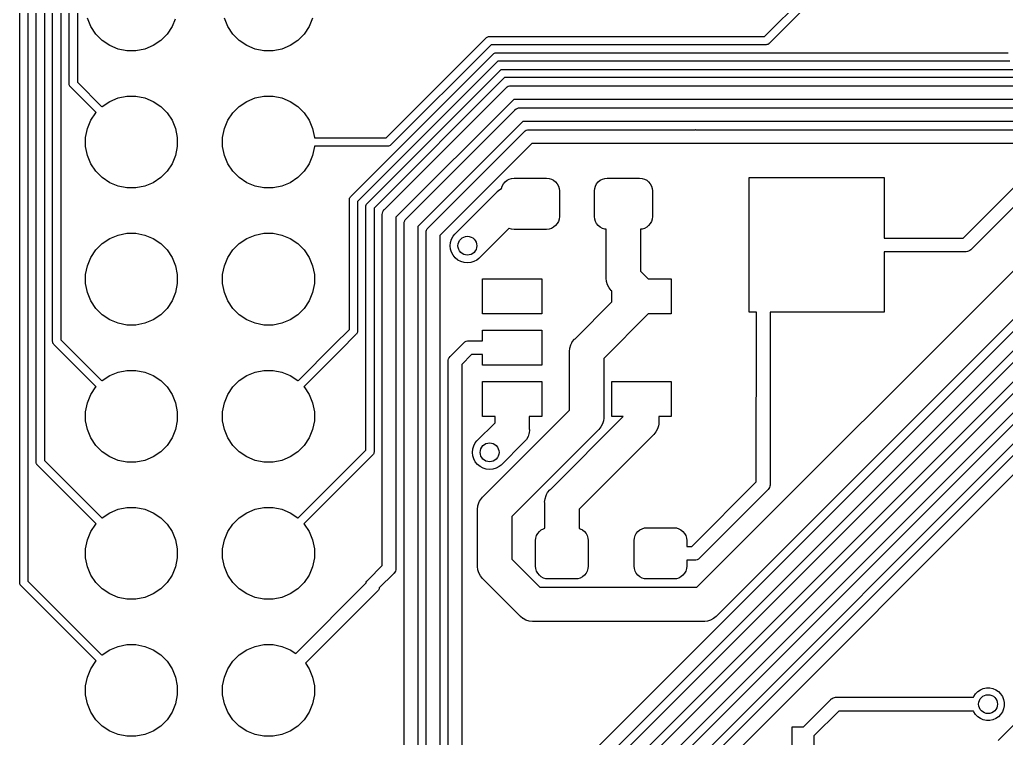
# Model space of a CAD drawing. Extents: x 127.5 to 172.4, y -152.1 to -77.2.
# Drawn here: x 127.47 to 145.75, y -106.3 to -92.98 of the extents above; entities that cross this region are included whole.
import ezdxf

# ---------------------------------------------------------------- set-up
doc = ezdxf.new("R2010")
doc.units = 0
doc.layers.add('BLACK', color=7, linetype='CONTINUOUS')

msp = doc.modelspace()

# ---------------------------------------------------------------- linework, layer by layer
at = {"layer": 'BLACK', "linetype": 'CONTINUOUS'}
for p, q in [((127.471, -103.413), (127.471, -89.2772)), ((127.623, -89.3051), (127.623, -103.385)), ((127.776, -101.178), (127.776, -89.4035)), ((127.928, -89.4313), (127.928, -101.15)), ((128.08, -98.9428), (128.08, -89.5297)), ((128.233, -89.5576), (128.233, -98.915)), ((128.385, -94.1677), (128.385, -89.656)), ((128.538, -89.6838), (128.538, -94.1398)), ((141.271, -93.2942), (143.691, -90.8738)), ((143.795, -90.9853), (141.359, -93.4216)), ((128.787, -93.1126), (128.723, -92.9579)), ((130.35, -92.9767), (130.293, -93.1126)), ((131.327, -93.1126), (131.263, -92.9579)), ((132.897, -92.9579), (132.833, -93.1126)), ((128.88, -93.2518), (128.787, -93.1126)), ((130.293, -93.1126), (130.2, -93.2518)), ((131.42, -93.2518), (131.327, -93.1126)), ((132.833, -93.1126), (132.74, -93.2518)), ((128.998, -93.3702), (128.88, -93.2518)), ((129.137, -93.4633), (128.998, -93.3702)), ((130.082, -93.3702), (129.943, -93.4633)), ((130.2, -93.2518), (130.082, -93.3702)), ((131.538, -93.3702), (131.42, -93.2518)), ((131.677, -93.4633), (131.538, -93.3702)), ((132.622, -93.3702), (132.483, -93.4633)), ((132.74, -93.2518), (132.622, -93.3702)), ((134.261, -95.1738), (136.116, -93.3191)), ((136.116, -93.3191), (136.118, -93.3162)), ((136.118, -93.3162), (136.121, -93.3139)), ((136.121, -93.3139), (136.13, -93.3067)), ((136.121, -93.3139), (136.121, -93.3139)), ((136.13, -93.3067), (136.143, -93.2996)), ((136.143, -93.2996), (136.157, -93.2953)), ((136.157, -93.2953), (136.172, -93.2938)), ((136.172, -93.2938), (136.176, -93.2942)), ((136.176, -93.2942), (141.271, -93.2942)), ((141.359, -93.4216), (141.356, -93.4245)), ((129.292, -93.5273), (129.137, -93.4633)), ((129.456, -93.56), (129.292, -93.5273)), ((129.624, -93.56), (129.456, -93.56)), ((129.788, -93.5273), (129.624, -93.56)), ((129.943, -93.4633), (129.788, -93.5273)), ((131.832, -93.5273), (131.677, -93.4633)), ((131.996, -93.56), (131.832, -93.5273)), ((132.164, -93.56), (131.996, -93.56)), ((132.328, -93.5273), (132.164, -93.56)), ((132.483, -93.4633), (132.328, -93.5273)), ((136.204, -93.4466), (134.349, -95.3012)), ((141.298, -93.4466), (136.204, -93.4466)), ((136.256, -93.6115), (136.269, -93.6045)), ((136.269, -93.6045), (136.283, -93.6001)), ((136.283, -93.6001), (136.295, -93.599)), ((136.295, -93.599), (136.298, -93.5986)), ((136.295, -93.599), (136.295, -93.599)), ((136.298, -93.5986), (136.302, -93.599)), ((136.302, -93.599), (145.79, -93.599)), ((141.302, -93.447), (141.298, -93.4466)), ((141.316, -93.4456), (141.302, -93.447)), ((141.317, -93.4455), (141.316, -93.4456)), ((141.331, -93.4411), (141.317, -93.4455)), ((141.345, -93.434), (141.331, -93.4411)), ((141.353, -93.4269), (141.345, -93.434)), ((141.356, -93.4245), (141.353, -93.4269)), ((133.604, -96.2622), (136.242, -93.624)), ((136.33, -93.7514), (133.731, -96.3503)), ((136.242, -93.624), (136.244, -93.621)), ((136.244, -93.621), (136.256, -93.6115)), ((145.818, -93.7514), (136.33, -93.7514)), ((133.908, -96.3885), (136.368, -93.9288)), ((136.368, -93.9288), (136.37, -93.9259)), ((136.37, -93.9259), (136.373, -93.9235)), ((136.373, -93.9235), (136.382, -93.9163)), ((136.373, -93.9235), (136.373, -93.9235)), ((136.382, -93.9163), (136.395, -93.9093)), ((136.395, -93.9093), (136.41, -93.9049)), ((136.41, -93.9049), (136.425, -93.9034)), ((136.425, -93.9034), (136.428, -93.9038)), ((136.428, -93.9038), (145.922, -93.9038)), ((128.538, -94.1398), (128.993, -94.5951)), ((136.456, -94.0562), (134.036, -96.4766)), ((145.95, -94.0562), (136.456, -94.0562)), ((128.385, -94.1714), (128.385, -94.1677)), ((128.386, -94.185), (128.385, -94.1714)), ((128.386, -94.1863), (128.386, -94.185)), ((128.387, -94.1897), (128.386, -94.1863)), ((128.391, -94.2007), (128.387, -94.1897)), ((128.397, -94.2121), (128.391, -94.2007)), ((128.398, -94.2139), (128.397, -94.2121)), ((128.407, -94.2255), (128.398, -94.2139)), ((128.41, -94.2279), (128.407, -94.2255)), ((128.885, -94.7028), (128.41, -94.2279)), ((134.23, -96.4981), (136.478, -94.2502)), ((136.478, -94.2502), (136.482, -94.2454)), ((136.482, -94.2454), (136.501, -94.2295)), ((136.501, -94.2295), (136.523, -94.2177)), ((136.523, -94.2177), (136.547, -94.2104)), ((136.547, -94.2104), (136.566, -94.2086)), ((136.566, -94.2086), (136.572, -94.208)), ((136.572, -94.208), (136.578, -94.2086)), ((136.578, -94.2086), (139.592, -94.2086)), ((139.592, -94.2086), (139.598, -94.208)), ((139.598, -94.208), (139.605, -94.2086)), ((139.605, -94.2086), (139.935, -94.2086)), ((139.935, -94.2086), (139.935, -94.2086)), ((139.935, -94.2086), (146.049, -94.2086)), ((128.998, -94.5898), (129.137, -94.4967)), ((129.137, -94.4967), (129.292, -94.4327)), ((129.292, -94.4327), (129.456, -94.4)), ((129.456, -94.4), (129.624, -94.4)), ((129.624, -94.4), (129.788, -94.4327)), ((129.788, -94.4327), (129.943, -94.4967)), ((129.943, -94.4967), (130.082, -94.5898)), ((131.538, -94.5898), (131.677, -94.4967)), ((131.677, -94.4967), (131.832, -94.4327)), ((131.832, -94.4327), (131.996, -94.4)), ((131.996, -94.4), (132.164, -94.4)), ((132.164, -94.4), (132.328, -94.4327)), ((132.328, -94.4327), (132.483, -94.4967)), ((132.483, -94.4967), (132.622, -94.5898)), ((136.624, -94.4626), (134.442, -96.6449)), ((139.573, -94.4626), (136.624, -94.4626)), ((139.597, -94.4649), (139.573, -94.4626)), ((139.62, -94.4626), (139.597, -94.4649)), ((139.935, -94.4626), (139.62, -94.4626)), ((146.095, -94.4626), (139.935, -94.4626)), ((128.88, -94.7082), (128.885, -94.7028)), ((128.993, -94.5951), (128.998, -94.5898)), ((130.082, -94.5898), (130.2, -94.7082)), ((131.42, -94.7082), (131.538, -94.5898)), ((132.622, -94.5898), (132.74, -94.7082)), ((134.636, -96.6664), (136.644, -94.6583)), ((136.644, -94.6583), (136.648, -94.6535)), ((136.648, -94.6535), (136.668, -94.6376)), ((136.668, -94.6376), (136.671, -94.6359)), ((136.671, -94.6359), (136.69, -94.6258)), ((136.69, -94.6258), (136.714, -94.6186)), ((136.714, -94.6186), (136.738, -94.6161)), ((136.738, -94.6161), (136.745, -94.6167)), ((136.745, -94.6167), (139.651, -94.6167)), ((139.651, -94.6167), (139.668, -94.615)), ((139.668, -94.615), (139.675, -94.6144)), ((139.668, -94.615), (139.668, -94.615)), ((139.675, -94.6144), (139.681, -94.615)), ((139.681, -94.615), (139.821, -94.615)), ((139.821, -94.615), (139.827, -94.6144)), ((139.827, -94.6144), (139.833, -94.615)), ((139.833, -94.615), (146.217, -94.615)), ((144.954, -97.028), (147.423, -94.5581)), ((128.723, -95.0021), (128.787, -94.8474)), ((128.787, -94.8474), (128.88, -94.7082)), ((130.2, -94.7082), (130.293, -94.8474)), ((130.293, -94.8474), (130.357, -95.0021)), ((131.263, -95.0021), (131.327, -94.8474)), ((131.327, -94.8474), (131.42, -94.7082)), ((132.74, -94.7082), (132.833, -94.8474)), ((132.833, -94.8474), (132.897, -95.0021)), ((136.791, -94.8707), (134.849, -96.8132)), ((139.667, -94.8707), (136.791, -94.8707)), ((139.673, -94.8713), (139.667, -94.8707)), ((139.696, -94.869), (139.673, -94.8713)), ((139.802, -94.869), (139.696, -94.869)), ((139.825, -94.8713), (139.802, -94.869)), ((139.849, -94.869), (139.825, -94.8713)), ((146.263, -94.869), (139.849, -94.869)), ((147.57, -94.7704), (145.1, -97.2404)), ((128.69, -95.1663), (128.723, -95.0021)), ((130.357, -95.0021), (130.39, -95.1663)), ((131.23, -95.1663), (131.263, -95.0021)), ((132.897, -95.0021), (132.93, -95.1663)), ((135.043, -96.8348), (136.813, -95.0647)), ((136.813, -95.0647), (136.817, -95.0599)), ((136.817, -95.0599), (136.836, -95.044)), ((136.836, -95.044), (136.858, -95.0322)), ((136.858, -95.0322), (136.882, -95.025)), ((136.882, -95.025), (136.901, -95.0231)), ((136.901, -95.0231), (136.907, -95.0225)), ((136.907, -95.0225), (136.913, -95.0231)), ((136.913, -95.0231), (139.972, -95.0231)), ((139.972, -95.0231), (139.989, -95.0214)), ((139.989, -95.0214), (139.995, -95.0208)), ((139.989, -95.0214), (139.989, -95.0214)), ((139.995, -95.0208), (140.002, -95.0214)), ((140.002, -95.0214), (146.385, -95.0214)), ((140.021, -103.497), (148.491, -95.0269)), ((128.69, -95.3337), (128.69, -95.1663)), ((130.39, -95.1663), (130.39, -95.3337)), ((131.23, -95.3337), (131.23, -95.1663)), ((132.93, -95.1663), (132.93, -95.1738)), ((132.93, -95.1738), (134.261, -95.1738)), ((128.723, -95.4979), (128.69, -95.3337)), ((130.39, -95.3337), (130.357, -95.4979)), ((131.263, -95.4979), (131.23, -95.3337)), ((132.93, -95.3337), (132.897, -95.4979)), ((134.289, -95.3262), (132.93, -95.3262)), ((132.93, -95.3262), (132.93, -95.3337)), ((134.292, -95.3266), (134.289, -95.3262)), ((134.296, -95.3262), (134.292, -95.3266)), ((134.307, -95.3251), (134.296, -95.3262)), ((134.296, -95.3262), (134.296, -95.3262)), ((134.322, -95.3207), (134.307, -95.3251)), ((134.335, -95.3137), (134.322, -95.3207)), ((134.347, -95.3041), (134.335, -95.3137)), ((134.349, -95.3012), (134.347, -95.3041)), ((136.959, -95.2771), (135.255, -96.9816)), ((139.987, -95.2771), (136.959, -95.2771)), ((139.994, -95.2777), (139.987, -95.2771)), ((140, -95.2771), (139.994, -95.2777)), ((140.017, -95.2754), (140, -95.2771)), ((146.432, -95.2754), (140.017, -95.2754)), ((128.787, -95.6526), (128.723, -95.4979)), ((130.357, -95.4979), (130.293, -95.6526)), ((131.327, -95.6526), (131.263, -95.4979)), ((132.897, -95.4979), (132.833, -95.6526)), ((148.858, -95.5579), (140.388, -104.028)), ((128.88, -95.7918), (128.787, -95.6526)), ((128.998, -95.9102), (128.88, -95.7918)), ((130.2, -95.7918), (130.082, -95.9102)), ((130.293, -95.6526), (130.2, -95.7918)), ((131.42, -95.7918), (131.327, -95.6526)), ((131.538, -95.9102), (131.42, -95.7918)), ((132.396, -112.241), (148.88, -95.7564)), ((132.74, -95.7918), (132.622, -95.9102)), ((132.833, -95.6526), (132.74, -95.7918)), ((129.137, -96.0033), (128.998, -95.9102)), ((130.082, -95.9102), (129.943, -96.0033)), ((131.677, -96.0033), (131.538, -95.9102)), ((132.622, -95.9102), (132.483, -96.0033)), ((149.027, -95.9688), (132.624, -112.372)), ((136.465, -95.9876), (136.501, -95.958)), ((136.501, -95.958), (136.542, -95.9361)), ((136.542, -95.9361), (136.586, -95.9226)), ((136.586, -95.9226), (136.632, -95.918)), ((136.632, -95.918), (137.232, -95.918)), ((137.232, -95.918), (137.279, -95.9226)), ((137.279, -95.9226), (137.323, -95.9361)), ((137.323, -95.9361), (137.364, -95.958)), ((137.364, -95.958), (137.4, -95.9876)), ((138.19, -95.9876), (138.226, -95.958)), ((138.226, -95.958), (138.267, -95.9361)), ((138.267, -95.9361), (138.311, -95.9226)), ((138.311, -95.9226), (138.357, -95.918)), ((138.357, -95.918), (138.957, -95.918)), ((138.957, -95.918), (139.004, -95.9226)), ((139.004, -95.9226), (139.048, -95.9361)), ((139.048, -95.9361), (139.089, -95.958)), ((139.089, -95.958), (139.125, -95.9876)), ((140.99, -98.405), (140.99, -95.905)), ((140.99, -95.905), (143.49, -95.905)), ((143.49, -95.905), (143.49, -97.028)), ((129.292, -96.0673), (129.137, -96.0033)), ((129.456, -96.1), (129.292, -96.0673)), ((129.624, -96.1), (129.456, -96.1)), ((129.788, -96.0673), (129.624, -96.1)), ((129.943, -96.0033), (129.788, -96.0673)), ((131.832, -96.0673), (131.677, -96.0033)), ((131.996, -96.1), (131.832, -96.0673)), ((132.164, -96.1), (131.996, -96.1)), ((132.328, -96.0673), (132.164, -96.1)), ((132.483, -96.0033), (132.328, -96.0673)), ((133.265, -111.947), (149.049, -96.1628)), ((136.318, -96.1674), (136.367, -96.1277)), ((136.367, -96.1277), (136.399, -96.1103)), ((136.399, -96.1103), (136.4, -96.1092)), ((136.4, -96.1092), (136.413, -96.0646)), ((136.413, -96.0646), (136.435, -96.0236)), ((136.435, -96.0236), (136.465, -95.9876)), ((137.4, -95.9876), (137.43, -96.0236)), ((137.43, -96.0236), (137.452, -96.0646)), ((137.452, -96.0646), (137.465, -96.1092)), ((137.465, -96.1092), (137.47, -96.1555)), ((137.47, -96.1555), (137.47, -96.6305)), ((138.12, -96.1555), (138.125, -96.1092)), ((138.12, -96.6305), (138.12, -96.1555)), ((138.125, -96.1092), (138.138, -96.0646)), ((138.138, -96.0646), (138.16, -96.0236)), ((138.16, -96.0236), (138.19, -95.9876)), ((139.125, -95.9876), (139.155, -96.0236)), ((139.155, -96.0236), (139.177, -96.0646)), ((139.177, -96.0646), (139.19, -96.1092)), ((139.19, -96.1092), (139.195, -96.1555)), ((139.195, -96.1555), (139.195, -96.6305)), ((133.578, -96.3187), (133.579, -96.315)), ((133.579, -96.3225), (133.578, -96.3187)), ((133.579, -96.315), (133.58, -96.3038)), ((133.579, -98.7237), (133.579, -96.3225)), ((133.58, -96.3038), (133.584, -96.2894)), ((133.584, -96.2894), (133.591, -96.2762)), ((133.591, -96.2762), (133.601, -96.2646)), ((133.601, -96.2646), (133.604, -96.2622)), ((135.531, -96.9574), (136.309, -96.1795)), ((136.309, -96.1795), (136.318, -96.1674)), ((149.195, -96.3752), (133.477, -112.094)), ((133.731, -96.3503), (133.731, -98.7515)), ((133.883, -96.4413), (133.884, -96.4301)), ((133.883, -96.445), (133.883, -96.4413)), ((133.883, -96.4487), (133.883, -96.445)), ((133.883, -100.959), (133.883, -96.4487)), ((133.884, -96.4301), (133.889, -96.4157)), ((133.889, -96.4157), (133.896, -96.4025)), ((133.896, -96.4025), (133.905, -96.3909)), ((133.905, -96.3909), (133.908, -96.3885)), ((134.036, -96.4766), (134.036, -100.987)), ((134.197, -96.5435), (134.209, -96.5214)), ((134.209, -96.5214), (134.214, -96.5151)), ((134.214, -96.5151), (134.225, -96.5021)), ((134.225, -96.5021), (134.23, -96.4981)), ((133.671, -112.115), (149.217, -96.5692)), ((134.188, -96.5923), (134.19, -96.5674)), ((134.188, -96.5985), (134.188, -96.5923)), ((134.188, -103.097), (134.188, -96.5985)), ((134.19, -96.5674), (134.197, -96.5435)), ((134.442, -96.6449), (134.442, -103.143)), ((134.596, -96.7357), (134.604, -96.7118)), ((134.604, -96.7118), (134.608, -96.7036)), ((134.608, -96.7036), (134.615, -96.6897)), ((134.615, -96.6897), (134.631, -96.6704)), ((134.631, -96.6704), (134.636, -96.6664)), ((137.465, -96.6768), (137.452, -96.7214)), ((137.47, -96.6305), (137.465, -96.6768)), ((138.125, -96.6768), (138.12, -96.6305)), ((138.138, -96.7214), (138.125, -96.6768)), ((139.19, -96.6768), (139.177, -96.7214)), ((139.195, -96.6305), (139.19, -96.6768)), ((149.364, -96.7816), (133.883, -112.262)), ((134.594, -96.7606), (134.596, -96.7357)), ((134.595, -96.7669), (134.594, -96.7606)), ((134.595, -107.221), (134.595, -96.7669)), ((134.849, -96.8132), (134.849, -107.267)), ((135.003, -96.9041), (135.01, -96.8801)), ((135.01, -96.8801), (135.022, -96.8581)), ((135.022, -96.8581), (135.028, -96.8509)), ((135.028, -96.8509), (135.038, -96.8387)), ((135.038, -96.8387), (135.043, -96.8348)), ((136.538, -96.848), (135.98, -97.4064)), ((136.542, -96.8499), (136.538, -96.848)), ((136.586, -96.8634), (136.542, -96.8499)), ((136.632, -96.868), (136.586, -96.8634)), ((137.232, -96.868), (136.632, -96.868)), ((137.279, -96.8634), (137.232, -96.868)), ((137.323, -96.8499), (137.279, -96.8634)), ((137.364, -96.828), (137.323, -96.8499)), ((137.4, -96.7984), (137.364, -96.828)), ((137.43, -96.7624), (137.4, -96.7984)), ((137.452, -96.7214), (137.43, -96.7624)), ((138.16, -96.7624), (138.138, -96.7214)), ((138.19, -96.7984), (138.16, -96.7624)), ((138.226, -96.828), (138.19, -96.7984)), ((138.267, -96.8499), (138.226, -96.828)), ((138.311, -96.8634), (138.267, -96.8499)), ((138.34, -96.8663), (138.311, -96.8634)), ((138.34, -97.7569), (138.34, -96.8663)), ((139.004, -96.8634), (138.975, -96.8663)), ((138.975, -96.8663), (138.975, -97.641)), ((139.048, -96.8499), (139.004, -96.8634)), ((139.089, -96.828), (139.048, -96.8499)), ((139.125, -96.7984), (139.089, -96.828)), ((139.155, -96.7624), (139.125, -96.7984)), ((139.177, -96.7214), (139.155, -96.7624)), ((128.998, -97.1298), (129.137, -97.0367)), ((129.137, -97.0367), (129.292, -96.9727)), ((129.292, -96.9727), (129.456, -96.94)), ((129.456, -96.94), (129.624, -96.94)), ((129.624, -96.94), (129.788, -96.9727)), ((129.788, -96.9727), (129.943, -97.0367)), ((129.943, -97.0367), (130.082, -97.1298)), ((131.538, -97.1298), (131.677, -97.0367)), ((131.677, -97.0367), (131.832, -96.9727)), ((131.832, -96.9727), (131.996, -96.94)), ((131.996, -96.94), (132.164, -96.94)), ((132.164, -96.94), (132.328, -96.9727)), ((132.328, -96.9727), (132.483, -97.0367)), ((132.483, -97.0367), (132.622, -97.1298)), ((134.077, -112.283), (149.385, -96.9756)), ((135, -96.929), (135.003, -96.9041)), ((135.001, -96.9352), (135, -96.929)), ((135.001, -107.389), (135.001, -96.9352)), ((135.255, -96.9816), (135.255, -107.436)), ((135.453, -97.1086), (135.471, -97.0488)), ((135.471, -97.0488), (135.501, -96.9936)), ((135.501, -96.9936), (135.531, -96.9574)), ((143.49, -97.028), (144.954, -97.028)), ((128.787, -97.3874), (128.88, -97.2482)), ((128.88, -97.2482), (128.998, -97.1298)), ((130.082, -97.1298), (130.2, -97.2482)), ((130.2, -97.2482), (130.293, -97.3874)), ((131.327, -97.3874), (131.42, -97.2482)), ((131.42, -97.2482), (131.538, -97.1298)), ((132.622, -97.1298), (132.74, -97.2482)), ((132.74, -97.2482), (132.833, -97.3874)), ((149.532, -97.188), (134.29, -112.43)), ((135.447, -97.1709), (135.453, -97.1086)), ((135.453, -97.2331), (135.447, -97.1709)), ((135.471, -97.293), (135.453, -97.2331)), ((145.077, -97.2611), (145.055, -97.2729)), ((145.096, -97.2452), (145.077, -97.2611)), ((145.1, -97.2404), (145.096, -97.2452)), ((128.723, -97.5421), (128.787, -97.3874)), ((130.293, -97.3874), (130.357, -97.5421)), ((131.263, -97.5421), (131.327, -97.3874)), ((132.833, -97.3874), (132.897, -97.5421)), ((134.484, -112.452), (149.554, -97.382)), ((135.501, -97.3481), (135.471, -97.293)), ((135.541, -97.3965), (135.501, -97.3481)), ((135.589, -97.4361), (135.541, -97.3965)), ((135.644, -97.4656), (135.589, -97.4361)), ((135.943, -97.4361), (135.888, -97.4656)), ((135.98, -97.4064), (135.943, -97.4361)), ((145, -97.282), (143.49, -97.282)), ((143.49, -97.282), (143.49, -98.405)), ((145.006, -97.2826), (145, -97.282)), ((145.012, -97.282), (145.006, -97.2826)), ((145.031, -97.2802), (145.012, -97.282)), ((145.055, -97.2729), (145.031, -97.2802)), ((128.69, -97.7063), (128.723, -97.5421)), ((130.357, -97.5421), (130.39, -97.7063)), ((131.23, -97.7063), (131.263, -97.5421)), ((132.897, -97.5421), (132.93, -97.7063)), ((149.7, -97.5944), (134.696, -112.599)), ((135.704, -97.4838), (135.644, -97.4656)), ((135.766, -97.4899), (135.704, -97.4838)), ((135.828, -97.4838), (135.766, -97.4899)), ((135.888, -97.4656), (135.828, -97.4838)), ((128.69, -97.8737), (128.69, -97.7063)), ((130.39, -97.7063), (130.39, -97.8737)), ((131.23, -97.8737), (131.23, -97.7063)), ((132.93, -97.7063), (132.93, -97.8737)), ((136.045, -98.435), (136.045, -97.785)), ((136.045, -97.785), (137.145, -97.785)), ((137.145, -97.785), (137.145, -98.435)), ((138.338, -97.7725), (138.34, -97.7569)), ((138.345, -97.8347), (138.338, -97.7725)), ((138.975, -97.641), (139.119, -97.785)), ((139.119, -97.785), (139.545, -97.785)), ((139.545, -97.785), (139.545, -98.435)), ((128.723, -98.0379), (128.69, -97.8737)), ((130.39, -97.8737), (130.357, -98.0379)), ((131.263, -98.0379), (131.23, -97.8737)), ((132.93, -97.8737), (132.897, -98.0379)), ((138.363, -97.8946), (138.345, -97.8347)), ((138.392, -97.9497), (138.363, -97.8946)), ((138.363, -97.8946), (138.363, -97.8946)), ((138.432, -97.9981), (138.392, -97.9497)), ((128.787, -98.1926), (128.723, -98.0379)), ((130.357, -98.0379), (130.293, -98.1926)), ((131.327, -98.1926), (131.263, -98.0379)), ((132.897, -98.0379), (132.833, -98.1926)), ((138.444, -98.008), (138.432, -97.9981)), ((138.445, -98.009), (138.444, -98.008)), ((138.445, -98.211), (138.445, -98.009)), ((128.88, -98.3318), (128.787, -98.1926)), ((128.998, -98.4502), (128.88, -98.3318)), ((130.2, -98.3318), (130.082, -98.4502)), ((130.293, -98.1926), (130.2, -98.3318)), ((131.42, -98.3318), (131.327, -98.1926)), ((131.538, -98.4502), (131.42, -98.3318)), ((132.74, -98.3318), (132.622, -98.4502)), ((132.833, -98.1926), (132.74, -98.3318)), ((137.762, -98.8944), (138.445, -98.211)), ((129.137, -98.5433), (128.998, -98.4502)), ((130.082, -98.4502), (129.943, -98.5433)), ((131.677, -98.5433), (131.538, -98.4502)), ((132.622, -98.4502), (132.483, -98.5433)), ((137.145, -98.435), (136.045, -98.435)), ((139.119, -98.435), (138.293, -99.2614)), ((139.545, -98.435), (139.119, -98.435)), ((141.121, -98.405), (140.99, -98.405)), ((141.12, -101.547), (141.121, -98.405)), ((143.49, -98.405), (141.374, -98.405)), ((141.374, -98.405), (141.374, -101.594)), ((129.292, -98.6073), (129.137, -98.5433)), ((129.456, -98.64), (129.292, -98.6073)), ((129.624, -98.64), (129.456, -98.64)), ((129.788, -98.6073), (129.624, -98.64)), ((129.943, -98.5433), (129.788, -98.6073)), ((131.832, -98.6073), (131.677, -98.5433)), ((131.996, -98.64), (131.832, -98.6073)), ((132.164, -98.64), (131.996, -98.64)), ((132.328, -98.6073), (132.164, -98.64)), ((132.483, -98.5433), (132.328, -98.6073)), ((133.299, -99.0035), (133.579, -98.7237)), ((133.706, -98.8118), (133.407, -99.1112)), ((133.709, -98.8094), (133.706, -98.8118)), ((133.718, -98.7978), (133.709, -98.8094)), ((133.726, -98.7845), (133.718, -98.7978)), ((133.73, -98.7702), (133.726, -98.7845)), ((133.731, -98.759), (133.73, -98.7702)), ((133.731, -98.7515), (133.731, -98.7552)), ((133.731, -98.7552), (133.731, -98.759)), ((136.045, -98.933), (136.045, -98.735)), ((136.045, -98.735), (137.145, -98.735)), ((137.145, -98.735), (137.145, -99.385)), ((137.71, -98.9527), (137.75, -98.9043)), ((137.75, -98.9043), (137.762, -98.8944)), ((128.08, -98.9466), (128.08, -98.9428)), ((128.081, -98.9602), (128.08, -98.9466)), ((128.081, -98.9615), (128.081, -98.9602)), ((128.084, -98.9698), (128.081, -98.9615)), ((128.086, -98.9759), (128.084, -98.9698)), ((128.093, -98.9891), (128.086, -98.9759)), ((128.102, -99.0007), (128.093, -98.9891)), ((128.093, -98.9891), (128.093, -98.9891)), ((128.105, -99.0031), (128.102, -99.0007)), ((128.885, -99.7828), (128.105, -99.0031)), ((128.233, -98.915), (128.993, -99.6751)), ((132.627, -99.6751), (133.299, -99.0035)), ((133.299, -99.0035), (133.299, -99.0035)), ((135.449, -99.2224), (135.697, -98.9746)), ((135.697, -98.9746), (135.701, -98.9698)), ((135.701, -98.9698), (135.72, -98.9539)), ((135.72, -98.9539), (135.742, -98.9421)), ((135.742, -98.9421), (135.766, -98.9348)), ((135.766, -98.9348), (135.791, -98.9324)), ((135.791, -98.9324), (135.797, -98.933)), ((135.797, -98.933), (136.045, -98.933)), ((137.656, -99.1299), (137.662, -99.0677)), ((137.662, -99.0677), (137.68, -99.0078)), ((137.68, -99.0078), (137.701, -98.9698)), ((137.701, -98.9698), (137.71, -98.9527)), ((133.407, -99.1112), (132.735, -99.7828)), ((133.407, -99.1112), (133.407, -99.1112)), ((135.409, -99.2917), (135.417, -99.2678)), ((135.417, -99.2678), (135.425, -99.252)), ((135.425, -99.252), (135.428, -99.2457)), ((135.428, -99.2457), (135.444, -99.2264)), ((135.444, -99.2264), (135.449, -99.2224)), ((135.844, -99.187), (135.661, -99.3692)), ((136.045, -99.187), (135.844, -99.187)), ((136.045, -99.385), (136.045, -99.187)), ((137.658, -99.1455), (137.656, -99.1299)), ((137.658, -100.219), (137.658, -99.1455)), ((138.293, -99.2614), (138.293, -100.335)), ((135.407, -99.3166), (135.409, -99.2917)), ((135.407, -99.3228), (135.407, -99.3166)), ((135.407, -108.654), (135.407, -99.3228)), ((135.661, -99.3692), (135.661, -108.701)), ((137.145, -99.385), (136.045, -99.385)), ((128.998, -99.6698), (129.137, -99.5767)), ((129.137, -99.5767), (129.292, -99.5127)), ((129.292, -99.5127), (129.456, -99.48)), ((129.456, -99.48), (129.624, -99.48)), ((129.624, -99.48), (129.788, -99.5127)), ((129.788, -99.5127), (129.943, -99.5767)), ((129.943, -99.5767), (130.082, -99.6698)), ((131.538, -99.6698), (131.677, -99.5767)), ((131.677, -99.5767), (131.832, -99.5127)), ((131.832, -99.5127), (131.996, -99.48)), ((131.996, -99.48), (132.164, -99.48)), ((132.164, -99.48), (132.328, -99.5127)), ((132.328, -99.5127), (132.483, -99.5767)), ((132.483, -99.5767), (132.622, -99.6698)), ((128.787, -99.9274), (128.88, -99.7882)), ((128.88, -99.7882), (128.885, -99.7828)), ((128.993, -99.6751), (128.998, -99.6698)), ((130.082, -99.6698), (130.2, -99.7882)), ((130.2, -99.7882), (130.293, -99.9274)), ((131.327, -99.9274), (131.42, -99.7882)), ((131.42, -99.7882), (131.538, -99.6698)), ((132.622, -99.6698), (132.627, -99.6751)), ((132.735, -99.7828), (132.74, -99.7882)), ((132.74, -99.7882), (132.833, -99.9274)), ((136.045, -100.335), (136.045, -99.685)), ((136.045, -99.685), (137.145, -99.685)), ((137.145, -99.685), (137.145, -100.335)), ((138.445, -100.335), (138.445, -99.685)), ((138.445, -99.685), (139.545, -99.685)), ((139.545, -99.685), (139.545, -100.335)), ((128.723, -100.082), (128.787, -99.9274)), ((130.293, -99.9274), (130.357, -100.082)), ((131.263, -100.082), (131.327, -99.9274)), ((132.833, -99.9274), (132.897, -100.082)), ((128.69, -100.246), (128.723, -100.082)), ((130.357, -100.082), (130.39, -100.246)), ((131.23, -100.246), (131.263, -100.082)), ((132.897, -100.082), (132.93, -100.246)), ((128.69, -100.414), (128.69, -100.246)), ((130.39, -100.246), (130.39, -100.414)), ((131.23, -100.414), (131.23, -100.246)), ((132.93, -100.246), (132.93, -100.414)), ((136.278, -100.335), (136.045, -100.335)), ((136.058, -101.819), (137.658, -100.219)), ((136.278, -100.45), (136.278, -100.335)), ((137.145, -100.335), (136.912, -100.335)), ((136.912, -100.335), (136.912, -100.566)), ((137.304, -101.686), (138.655, -100.335)), ((138.293, -100.366), (138.288, -100.413)), ((138.293, -100.335), (138.294, -100.351)), ((138.294, -100.351), (138.293, -100.366)), ((138.293, -100.366), (138.293, -100.366)), ((138.655, -100.335), (138.445, -100.335)), ((139.545, -100.335), (139.312, -100.335)), ((139.312, -100.335), (139.312, -100.429)), ((128.723, -100.578), (128.69, -100.414)), ((130.39, -100.414), (130.357, -100.578)), ((131.263, -100.578), (131.23, -100.414)), ((132.93, -100.414), (132.897, -100.578)), ((135.942, -100.785), (136.278, -100.45)), ((138.24, -100.528), (138.201, -100.576)), ((138.27, -100.473), (138.24, -100.528)), ((138.288, -100.413), (138.27, -100.473)), ((139.308, -100.507), (139.29, -100.566)), ((139.311, -100.478), (139.308, -100.507)), ((139.314, -100.444), (139.311, -100.478)), ((139.312, -100.429), (139.314, -100.444)), ((128.787, -100.733), (128.723, -100.578)), ((128.88, -100.872), (128.787, -100.733)), ((130.293, -100.733), (130.2, -100.872)), ((130.357, -100.578), (130.293, -100.733)), ((131.327, -100.733), (131.263, -100.578)), ((131.42, -100.872), (131.327, -100.733)), ((132.833, -100.733), (132.74, -100.872)), ((132.897, -100.578), (132.833, -100.733)), ((138.189, -100.586), (136.588, -102.186)), ((136.89, -100.703), (136.86, -100.759)), ((136.904, -100.658), (136.89, -100.703)), ((136.908, -100.644), (136.904, -100.658)), ((136.914, -100.581), (136.908, -100.644)), ((136.912, -100.566), (136.914, -100.581)), ((139.208, -100.68), (137.835, -102.053)), ((138.201, -100.576), (138.189, -100.586)), ((139.221, -100.67), (139.208, -100.68)), ((139.26, -100.622), (139.221, -100.67)), ((139.29, -100.566), (139.26, -100.622)), ((128.998, -100.99), (128.88, -100.872)), ((130.2, -100.872), (130.082, -100.99)), ((131.538, -100.99), (131.42, -100.872)), ((132.74, -100.872), (132.622, -100.99)), ((135.865, -100.936), (135.883, -100.877)), ((135.883, -100.877), (135.912, -100.821)), ((135.912, -100.821), (135.942, -100.785)), ((136.808, -100.817), (136.391, -101.234)), ((136.821, -100.807), (136.808, -100.817)), ((136.86, -100.759), (136.821, -100.807)), ((129.137, -101.083), (128.998, -100.99)), ((129.292, -101.147), (129.137, -101.083)), ((129.943, -101.083), (129.788, -101.147)), ((130.082, -100.99), (129.943, -101.083)), ((131.677, -101.083), (131.538, -100.99)), ((131.832, -101.147), (131.677, -101.083)), ((132.483, -101.083), (132.328, -101.147)), ((132.622, -100.99), (132.483, -101.083)), ((133.604, -101.239), (133.883, -100.959)), ((134.011, -101.047), (133.711, -101.346)), ((134.014, -101.045), (134.011, -101.047)), ((134.023, -101.033), (134.014, -101.045)), ((134.03, -101.02), (134.023, -101.033)), ((134.035, -101.005), (134.03, -101.02)), ((134.036, -100.994), (134.035, -101.005)), ((134.036, -100.987), (134.036, -100.99)), ((134.036, -100.99), (134.036, -100.994)), ((135.859, -100.999), (135.865, -100.936)), ((135.865, -101.061), (135.859, -100.999)), ((135.883, -101.121), (135.865, -101.061)), ((127.775, -101.182), (127.776, -101.178)), ((127.777, -101.197), (127.775, -101.182)), ((127.781, -101.211), (127.777, -101.197)), ((127.786, -101.221), (127.781, -101.211)), ((127.788, -101.224), (127.786, -101.221)), ((127.798, -101.236), (127.788, -101.224)), ((127.801, -101.238), (127.798, -101.236)), ((128.885, -102.323), (127.801, -101.238)), ((127.928, -101.15), (128.993, -102.215)), ((129.456, -101.18), (129.292, -101.147)), ((129.624, -101.18), (129.456, -101.18)), ((129.788, -101.147), (129.624, -101.18)), ((131.996, -101.18), (131.832, -101.147)), ((132.164, -101.18), (131.996, -101.18)), ((132.328, -101.147), (132.164, -101.18)), ((132.627, -102.215), (133.604, -101.239)), ((133.604, -101.239), (133.604, -101.239)), ((135.912, -101.176), (135.883, -101.121)), ((135.952, -101.224), (135.912, -101.176)), ((136, -101.264), (135.952, -101.224)), ((136.056, -101.293), (136, -101.264)), ((136.355, -101.264), (136.3, -101.293)), ((136.391, -101.234), (136.355, -101.264)), ((133.711, -101.346), (132.735, -102.323)), ((133.711, -101.346), (133.711, -101.346)), ((136.115, -101.312), (136.056, -101.293)), ((136.178, -101.318), (136.115, -101.312)), ((136.24, -101.312), (136.178, -101.318)), ((136.3, -101.293), (136.24, -101.312)), ((139.925, -102.743), (141.12, -101.547)), ((141.365, -101.649), (141.354, -101.671)), ((141.373, -101.625), (141.365, -101.649)), ((141.374, -101.606), (141.373, -101.625)), ((141.374, -101.594), (141.375, -101.6)), ((141.375, -101.6), (141.374, -101.606)), ((141.374, -101.606), (141.374, -101.606)), ((136.006, -101.878), (136.045, -101.829)), ((136.045, -101.829), (136.058, -101.819)), ((137.205, -101.86), (137.223, -101.8)), ((137.223, -101.8), (137.232, -101.783)), ((137.232, -101.783), (137.252, -101.745)), ((137.252, -101.745), (137.292, -101.696)), ((137.292, -101.696), (137.304, -101.686)), ((141.333, -101.694), (140.072, -102.955)), ((141.338, -101.69), (141.333, -101.694)), ((141.354, -101.671), (141.338, -101.69)), ((135.952, -102.055), (135.958, -101.993)), ((135.958, -101.993), (135.976, -101.933)), ((135.976, -101.933), (135.992, -101.903)), ((135.992, -101.903), (136.006, -101.878)), ((137.198, -101.922), (137.205, -101.86)), ((137.2, -101.937), (137.198, -101.922)), ((137.2, -102.406), (137.2, -101.937)), ((128.998, -102.21), (129.137, -102.117)), ((129.137, -102.117), (129.292, -102.053)), ((129.292, -102.053), (129.456, -102.02)), ((129.456, -102.02), (129.624, -102.02)), ((129.624, -102.02), (129.788, -102.053)), ((129.788, -102.053), (129.943, -102.117)), ((129.943, -102.117), (130.082, -102.21)), ((131.538, -102.21), (131.677, -102.117)), ((131.677, -102.117), (131.832, -102.053)), ((131.832, -102.053), (131.996, -102.02)), ((131.996, -102.02), (132.164, -102.02)), ((132.164, -102.02), (132.328, -102.053)), ((132.328, -102.053), (132.483, -102.117)), ((132.483, -102.117), (132.622, -102.21)), ((135.954, -102.07), (135.952, -102.055)), ((135.953, -103.096), (135.954, -102.07)), ((136.588, -102.186), (136.588, -102.98)), ((137.835, -102.053), (137.835, -102.406)), ((128.787, -102.467), (128.88, -102.328)), ((128.88, -102.328), (128.885, -102.323)), ((128.993, -102.215), (128.998, -102.21)), ((130.082, -102.21), (130.2, -102.328)), ((130.2, -102.328), (130.293, -102.467)), ((131.327, -102.467), (131.42, -102.328)), ((131.42, -102.328), (131.538, -102.21)), ((132.622, -102.21), (132.627, -102.215)), ((132.735, -102.323), (132.74, -102.328)), ((132.74, -102.328), (132.833, -102.467)), ((128.723, -102.622), (128.787, -102.467)), ((130.293, -102.467), (130.357, -102.622)), ((131.263, -102.622), (131.327, -102.467)), ((132.833, -102.467), (132.897, -102.622)), ((137.035, -102.586), (137.048, -102.542)), ((137.048, -102.542), (137.07, -102.501)), ((137.07, -102.501), (137.1, -102.465)), ((137.1, -102.465), (137.136, -102.435)), ((137.136, -102.435), (137.177, -102.413)), ((137.177, -102.413), (137.2, -102.406)), ((137.835, -102.406), (137.858, -102.413)), ((137.858, -102.413), (137.899, -102.435)), ((137.899, -102.435), (137.935, -102.465)), ((137.935, -102.465), (137.965, -102.501)), ((137.965, -102.501), (137.987, -102.542)), ((137.987, -102.542), (138, -102.586)), ((138.86, -102.586), (138.873, -102.542)), ((138.873, -102.542), (138.895, -102.501)), ((138.895, -102.501), (138.925, -102.465)), ((138.925, -102.465), (138.961, -102.435)), ((138.961, -102.435), (139.002, -102.413)), ((139.002, -102.413), (139.046, -102.4)), ((139.046, -102.4), (139.093, -102.395)), ((139.093, -102.395), (139.593, -102.395)), ((139.593, -102.395), (139.639, -102.4)), ((139.639, -102.4), (139.683, -102.413)), ((139.683, -102.413), (139.724, -102.435)), ((139.724, -102.435), (139.76, -102.465)), ((139.76, -102.465), (139.79, -102.501)), ((139.79, -102.501), (139.812, -102.542)), ((139.812, -102.542), (139.825, -102.586)), ((128.69, -102.786), (128.723, -102.622)), ((130.357, -102.622), (130.39, -102.786)), ((131.23, -102.786), (131.263, -102.622)), ((132.897, -102.622), (132.93, -102.786)), ((137.03, -102.632), (137.035, -102.586)), ((137.03, -103.108), (137.03, -102.632)), ((138, -102.586), (138.005, -102.632)), ((138.005, -102.632), (138.005, -103.108)), ((138.855, -102.632), (138.86, -102.586)), ((138.855, -103.108), (138.855, -102.632)), ((139.825, -102.586), (139.83, -102.632)), ((139.83, -102.632), (139.83, -102.743)), ((139.83, -102.743), (139.925, -102.743)), ((128.69, -102.954), (128.69, -102.786)), ((130.39, -102.786), (130.39, -102.954)), ((131.23, -102.954), (131.23, -102.786)), ((132.93, -102.786), (132.93, -102.954)), ((128.723, -103.118), (128.69, -102.954)), ((130.39, -102.954), (130.357, -103.118)), ((131.263, -103.118), (131.23, -102.954)), ((132.93, -102.954), (132.897, -103.118)), ((133.925, -103.36), (134.188, -103.097)), ((135.952, -103.111), (135.953, -103.096)), ((135.958, -103.174), (135.952, -103.111)), ((136.588, -102.98), (137.106, -103.497)), ((137.035, -103.154), (137.03, -103.108)), ((138.005, -103.108), (138, -103.154)), ((138.86, -103.154), (138.855, -103.108)), ((139.83, -103.108), (139.825, -103.154)), ((139.971, -102.997), (139.83, -102.997)), ((139.83, -102.997), (139.83, -103.108)), ((139.977, -102.998), (139.971, -102.997)), ((139.984, -102.997), (139.977, -102.998)), ((140.002, -102.995), (139.984, -102.997)), ((140.026, -102.988), (140.002, -102.995)), ((140.048, -102.976), (140.026, -102.988)), ((140.068, -102.96), (140.048, -102.976)), ((140.072, -102.955), (140.068, -102.96)), ((128.787, -103.273), (128.723, -103.118)), ((128.88, -103.412), (128.787, -103.273)), ((130.293, -103.273), (130.2, -103.412)), ((130.357, -103.118), (130.293, -103.273)), ((131.327, -103.273), (131.263, -103.118)), ((131.42, -103.412), (131.327, -103.273)), ((132.833, -103.273), (132.74, -103.412)), ((132.897, -103.118), (132.833, -103.273)), ((134.401, -103.244), (134.134, -103.51)), ((134.405, -103.24), (134.401, -103.244)), ((134.409, -103.235), (134.405, -103.24)), ((134.421, -103.22), (134.409, -103.235)), ((134.433, -103.198), (134.421, -103.22)), ((134.44, -103.174), (134.433, -103.198)), ((134.443, -103.149), (134.44, -103.174)), ((134.442, -103.143), (134.443, -103.149)), ((135.976, -103.234), (135.958, -103.174)), ((136.006, -103.289), (135.976, -103.234)), ((136.045, -103.337), (136.006, -103.289)), ((137.048, -103.198), (137.035, -103.154)), ((137.07, -103.239), (137.048, -103.198)), ((137.1, -103.275), (137.07, -103.239)), ((137.136, -103.305), (137.1, -103.275)), ((137.935, -103.275), (137.899, -103.305)), ((137.965, -103.239), (137.935, -103.275)), ((137.987, -103.198), (137.965, -103.239)), ((138, -103.154), (137.987, -103.198)), ((138.873, -103.198), (138.86, -103.154)), ((138.895, -103.239), (138.873, -103.198)), ((138.925, -103.275), (138.895, -103.239)), ((138.961, -103.305), (138.925, -103.275)), ((139.76, -103.275), (139.724, -103.305)), ((139.79, -103.239), (139.76, -103.275)), ((139.812, -103.198), (139.79, -103.239)), ((139.825, -103.154), (139.812, -103.198)), ((127.47, -103.417), (127.471, -103.413)), ((127.472, -103.432), (127.47, -103.417)), ((127.476, -103.446), (127.472, -103.432)), ((127.48, -103.454), (127.476, -103.446)), ((127.483, -103.46), (127.48, -103.454)), ((127.493, -103.471), (127.483, -103.46)), ((127.496, -103.473), (127.493, -103.471)), ((128.885, -104.863), (127.496, -103.473)), ((127.623, -103.385), (128.993, -104.755)), ((128.998, -103.53), (128.88, -103.412)), ((130.2, -103.412), (130.082, -103.53)), ((131.538, -103.53), (131.42, -103.412)), ((132.585, -104.725), (133.887, -103.423)), ((132.74, -103.412), (132.622, -103.53)), ((133.887, -103.423), (133.889, -103.417)), ((133.889, -103.417), (133.893, -103.405)), ((133.893, -103.405), (133.904, -103.383)), ((133.904, -103.383), (133.92, -103.364)), ((133.92, -103.364), (133.925, -103.36)), ((136.058, -103.347), (136.045, -103.337)), ((136.739, -104.028), (136.058, -103.347)), ((137.177, -103.327), (137.136, -103.305)), ((137.221, -103.34), (137.177, -103.327)), ((137.267, -103.345), (137.221, -103.34)), ((137.767, -103.345), (137.267, -103.345)), ((137.814, -103.34), (137.767, -103.345)), ((137.858, -103.327), (137.814, -103.34)), ((137.899, -103.305), (137.858, -103.327)), ((139.002, -103.327), (138.961, -103.305)), ((139.046, -103.34), (139.002, -103.327)), ((139.093, -103.345), (139.046, -103.34)), ((139.593, -103.345), (139.093, -103.345)), ((139.639, -103.34), (139.593, -103.345)), ((139.683, -103.327), (139.639, -103.34)), ((139.724, -103.305), (139.683, -103.327)), ((129.137, -103.623), (128.998, -103.53)), ((129.292, -103.687), (129.137, -103.623)), ((129.943, -103.623), (129.788, -103.687)), ((130.082, -103.53), (129.943, -103.623)), ((131.677, -103.623), (131.538, -103.53)), ((131.832, -103.687), (131.677, -103.623)), ((132.483, -103.623), (132.328, -103.687)), ((132.622, -103.53), (132.483, -103.623)), ((134.096, -103.574), (132.765, -104.905)), ((134.101, -103.57), (134.096, -103.574)), ((134.117, -103.55), (134.101, -103.57)), ((134.128, -103.528), (134.117, -103.55)), ((134.134, -103.51), (134.128, -103.528)), ((137.106, -103.497), (140.021, -103.497)), ((129.456, -103.72), (129.292, -103.687)), ((129.624, -103.72), (129.456, -103.72)), ((129.788, -103.687), (129.624, -103.72)), ((131.996, -103.72), (131.832, -103.687)), ((132.164, -103.72), (131.996, -103.72)), ((132.328, -103.687), (132.164, -103.72)), ((136.749, -104.041), (136.739, -104.028)), ((136.796, -104.079), (136.749, -104.041)), ((136.797, -104.08), (136.796, -104.079)), ((136.852, -104.11), (136.797, -104.08)), ((136.912, -104.128), (136.852, -104.11)), ((136.974, -104.134), (136.912, -104.128)), ((136.99, -104.132), (136.974, -104.134)), ((140.136, -104.132), (136.99, -104.132)), ((140.152, -104.134), (140.136, -104.132)), ((140.168, -104.132), (140.152, -104.134)), ((140.214, -104.128), (140.168, -104.132)), ((140.274, -104.11), (140.214, -104.128)), ((140.329, -104.08), (140.274, -104.11)), ((140.378, -104.041), (140.329, -104.08)), ((140.388, -104.028), (140.378, -104.041)), ((129.292, -104.593), (129.456, -104.56)), ((129.456, -104.56), (129.624, -104.56)), ((129.624, -104.56), (129.788, -104.593)), ((131.832, -104.593), (131.996, -104.56)), ((131.996, -104.56), (132.164, -104.56)), ((132.164, -104.56), (132.328, -104.593)), ((145.603, -106.336), (147.451, -104.487)), ((128.993, -104.755), (128.998, -104.75)), ((128.998, -104.75), (129.137, -104.657)), ((129.137, -104.657), (129.292, -104.593)), ((129.788, -104.593), (129.943, -104.657)), ((129.943, -104.657), (130.082, -104.75)), ((130.082, -104.75), (130.2, -104.868)), ((131.42, -104.868), (131.538, -104.75)), ((131.538, -104.75), (131.677, -104.657)), ((131.677, -104.657), (131.832, -104.593)), ((132.328, -104.593), (132.483, -104.657)), ((132.483, -104.657), (132.585, -104.725)), ((128.787, -105.007), (128.88, -104.868)), ((128.88, -104.868), (128.885, -104.863)), ((130.2, -104.868), (130.293, -105.007)), ((131.327, -105.007), (131.42, -104.868)), ((132.765, -104.905), (132.833, -105.007)), ((128.723, -105.162), (128.787, -105.007)), ((130.293, -105.007), (130.357, -105.162)), ((131.263, -105.162), (131.327, -105.007)), ((132.833, -105.007), (132.897, -105.162)), ((128.69, -105.326), (128.723, -105.162)), ((130.357, -105.162), (130.39, -105.326)), ((131.23, -105.326), (131.263, -105.162)), ((132.897, -105.162), (132.93, -105.326)), ((128.69, -105.494), (128.69, -105.326)), ((130.39, -105.326), (130.39, -105.494)), ((131.23, -105.494), (131.23, -105.326)), ((132.93, -105.326), (132.93, -105.494)), ((145.149, -105.522), (145.182, -105.473)), ((145.182, -105.473), (145.224, -105.431)), ((145.224, -105.431), (145.273, -105.398)), ((145.273, -105.398), (145.327, -105.376)), ((145.327, -105.376), (145.385, -105.364)), ((145.385, -105.364), (145.445, -105.364)), ((145.445, -105.364), (145.503, -105.376)), ((145.503, -105.376), (145.557, -105.398)), ((145.557, -105.398), (145.606, -105.431)), ((145.606, -105.431), (145.648, -105.473)), ((145.648, -105.473), (145.681, -105.522)), ((128.723, -105.658), (128.69, -105.494)), ((128.787, -105.813), (128.723, -105.658)), ((130.357, -105.658), (130.293, -105.813)), ((130.39, -105.494), (130.357, -105.658)), ((131.263, -105.658), (131.23, -105.494)), ((131.327, -105.813), (131.263, -105.658)), ((132.897, -105.658), (132.833, -105.813)), ((132.93, -105.494), (132.897, -105.658)), ((141.996, -106.082), (142.5, -105.579)), ((142.5, -105.579), (142.504, -105.574)), ((142.504, -105.574), (142.523, -105.558)), ((142.523, -105.558), (142.545, -105.546)), ((142.545, -105.546), (142.569, -105.539)), ((142.569, -105.539), (142.588, -105.537)), ((142.588, -105.537), (142.594, -105.536)), ((142.594, -105.536), (142.6, -105.537)), ((142.6, -105.537), (145.143, -105.537)), ((145.143, -105.537), (145.149, -105.522)), ((145.681, -105.522), (145.703, -105.576)), ((145.703, -105.576), (145.715, -105.634)), ((145.715, -105.634), (145.715, -105.694)), ((128.88, -105.952), (128.787, -105.813)), ((130.293, -105.813), (130.2, -105.952)), ((131.42, -105.952), (131.327, -105.813)), ((132.833, -105.813), (132.74, -105.952)), ((142.647, -105.791), (142.186, -106.252)), ((145.143, -105.791), (142.647, -105.791)), ((145.149, -105.806), (145.143, -105.791)), ((145.182, -105.855), (145.149, -105.806)), ((145.224, -105.897), (145.182, -105.855)), ((145.648, -105.855), (145.606, -105.897)), ((145.681, -105.806), (145.648, -105.855)), ((145.703, -105.752), (145.681, -105.806)), ((145.715, -105.694), (145.703, -105.752)), ((128.998, -106.07), (128.88, -105.952)), ((130.2, -105.952), (130.082, -106.07)), ((131.538, -106.07), (131.42, -105.952)), ((132.74, -105.952), (132.622, -106.07)), ((145.273, -105.93), (145.224, -105.897)), ((145.327, -105.952), (145.273, -105.93)), ((145.385, -105.964), (145.327, -105.952)), ((145.445, -105.964), (145.385, -105.964)), ((145.503, -105.952), (145.445, -105.964)), ((145.557, -105.93), (145.503, -105.952)), ((145.606, -105.897), (145.557, -105.93)), ((129.137, -106.163), (128.998, -106.07)), ((129.292, -106.227), (129.137, -106.163)), ((129.943, -106.163), (129.788, -106.227)), ((130.082, -106.07), (129.943, -106.163)), ((131.677, -106.163), (131.538, -106.07)), ((131.832, -106.227), (131.677, -106.163)), ((132.483, -106.163), (132.328, -106.227)), ((132.622, -106.07), (132.483, -106.163)), ((141.786, -106.462), (141.786, -106.082)), ((141.786, -106.082), (141.996, -106.082)), ((129.456, -106.26), (129.292, -106.227)), ((129.624, -106.26), (129.456, -106.26)), ((129.788, -106.227), (129.624, -106.26)), ((131.996, -106.26), (131.832, -106.227)), ((132.164, -106.26), (131.996, -106.26)), ((132.328, -106.227), (132.164, -106.26)), ((142.186, -106.252), (142.186, -106.462))]:
    msp.add_line(p, q, dxfattribs=at)
at = {"layer": 'BLACK'}
for centre in [(135.766, -97.1709), (136.178, -100.999), (145.415, -105.664)]:
    msp.add_circle(centre, 0.175, dxfattribs=at)

doc.saveas('drawing.dxf')
